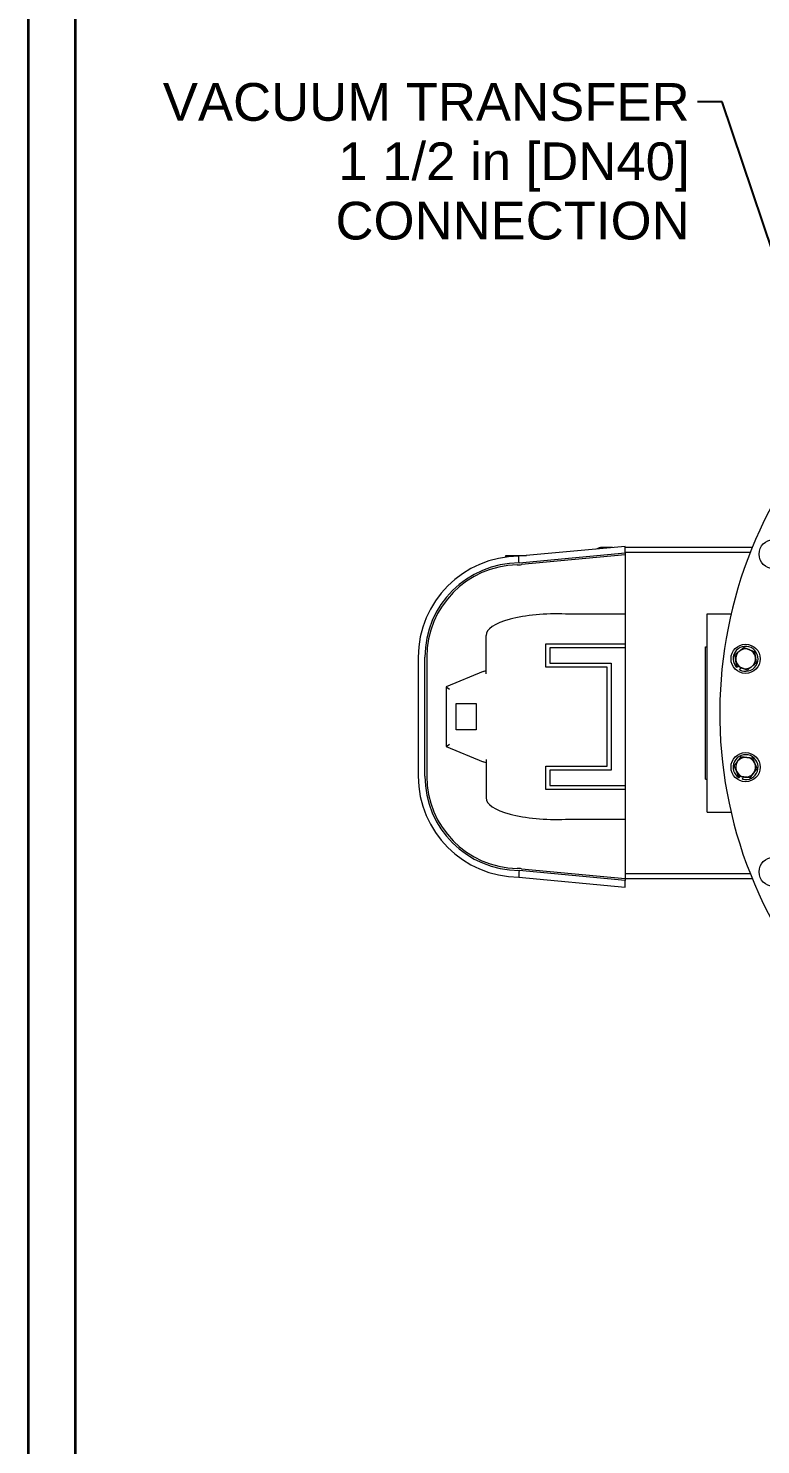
# Model space of a CAD drawing. Header units: inches. Extents: x 12 to 318, y 5 to 204.
# Drawn here: x 11.9 to 39.5, y 121.9 to 175.4 of the extents above; entities that cross this region are included whole.
import ezdxf

# ---------------------------------------------------------------- set-up
doc = ezdxf.new("R2010")
doc.units = ezdxf.units.IN
doc.header["$LTSCALE"] = 9.5
doc.header["$MEASUREMENT"] = 0
doc.layers.get('0').update_dxf_attribs({"lineweight": 25})
for name, color, linetype, lineweight in [('Border', 7, 'Continuous', 35), ('Symbol (ANSI)', 7, 'Continuous', 25), ('Visible', 7, 'Continuous', 18)]:
    doc.layers.add(name, color=color, linetype=linetype, lineweight=lineweight)
doc.styles.add('MEMCOR Medium', font='arial.ttf')
doc.dimstyles.new('Default (ANSI)$7', dxfattribs={"dimscale": 9.5, "dimtxt": 0.15, "dimasz": 0.098425, "dimexe": 0.125, "dimexo": 0.0625, "dimgap": 0.031496, "dimtad": 0, "dimtih": 1, "dimtoh": 1, "dimdec": 4, "dimrnd": 1e-08, "dimzin": 3, "dimdsep": 46, "dimlunit": 5, "dimtxsty": 'MEMCOR Medium', "dimcen": 0.09, "dimdle": 0.393701, "dimclrd": 256, "dimclre": 256, "dimclrt": 256, "dimadec": 0, "dimazin": 1, "dimtfac": 0.8, "dimtofl": 0, "dimtmove": 0, "dimatfit": 3, "dimfxl": 1, "dimfrac": 1, "dimtolj": 1, "dimtzin": 4, "dimlwd": -1, "dimlwe": -1, "dimarcsym": 0})

# ---------------------------------------------------------------- blocks, each defined once
blk = doc.blocks.new('Borders 22x34_D')
at = {"layer": 'Border'}
for p, q in [((1.25, 21.5), (1.25, 0.5)), ((1.4375, 0.5), (1.4375, 21.3125))]:
    blk.add_line(p, q, dxfattribs=at)

msp = doc.modelspace()

# ---------------------------------------------------------------- linework, layer by layer
at = {"layer": 'Visible'}
for p, q in [((34.43209, 155.858347), (30.403696, 155.480685)), ((33.945333, 155.812714), (33.543455, 155.812714)), ((34.43209, 155.607251), (34.43209, 155.858347)), ((39.22792, 155.812714), (34.43209, 155.812714)), ((29.918455, 155.508138), (30.696523, 155.508138)), ((29.918455, 155.447755), (29.918455, 155.508138)), ((30.415683, 155.230713), (34.43209, 155.607251)), ((34.43209, 155.535538), (30.50641, 155.167505)), ((39.15264, 155.625214), (34.43209, 155.625214)), ((34.43209, 155.607251), (34.43209, 155.535538)), ((34.43209, 155.535538), (34.43209, 153.40122)), ((34.43209, 153.296707), (32.173648, 153.296707)), ((34.43209, 153.40122), (34.43209, 153.296707)), ((34.43209, 153.296707), (34.43209, 152.171717)), ((37.527311, 145.810271), (37.527311, 153.310271)), ((37.527311, 153.310271), (38.430792, 153.310271)), ((29.168455, 151.036291), (29.168455, 152.484231)), ((31.43209, 151.296717), (31.43209, 152.171717)), ((31.43209, 152.171717), (34.43209, 152.171717)), ((31.579169, 152.024638), (31.579169, 151.443796)), ((34.43209, 152.024638), (31.579169, 152.024638)), ((34.43209, 152.171717), (34.43209, 152.024638)), ((34.43209, 152.024638), (34.43209, 146.818728)), ((37.467311, 147.060271), (37.467311, 152.060271)), ((37.467311, 152.060271), (37.527311, 152.060271)), ((26.609424, 151.671683), (26.609424, 147.171683)), ((26.859424, 147.171683), (26.859424, 151.671683)), ((26.930825, 151.671683), (26.930825, 147.171683)), ((29.055825, 151.124778), (27.668455, 150.546707)), ((29.055825, 151.124778), (29.168455, 151.171707)), ((33.74459, 151.296717), (31.43209, 151.296717)), ((31.579169, 151.443796), (33.891669, 151.443796)), ((33.74459, 147.54665), (33.74459, 151.296717)), ((33.891669, 151.443796), (33.891669, 147.399571)), ((38.6744, 151.32503), (38.639027, 151.278856)), ((38.74667, 151.19639), (38.805074, 151.272625)), ((27.668455, 150.546707), (27.668455, 148.296707)), ((27.668455, 150.546707), (27.793455, 150.463374)), ((28.043455, 149.921707), (28.793455, 149.921707)), ((28.043455, 148.921707), (28.043455, 149.921707)), ((28.793455, 149.921707), (28.793455, 148.921707)), ((28.793455, 148.921707), (28.043455, 148.921707)), ((27.668455, 148.296707), (27.793455, 148.380041)), ((27.668455, 148.296707), (29.055825, 147.718637)), ((29.168455, 147.807124), (29.168455, 146.359183)), ((29.168455, 147.671707), (29.055825, 147.718637)), ((31.43209, 147.54665), (33.74459, 147.54665)), ((31.43209, 146.67165), (31.43209, 147.54665)), ((31.579169, 147.399571), (31.579169, 146.818728)), ((33.891669, 147.399571), (31.579169, 147.399571)), ((34.43209, 146.67165), (31.43209, 146.67165)), ((31.579169, 146.818728), (34.43209, 146.818728)), ((34.43209, 146.818728), (34.43209, 146.67165)), ((34.43209, 146.67165), (34.43209, 145.546707)), ((37.467311, 147.060271), (37.527311, 147.060271)), ((38.757907, 147.161215), (38.735689, 147.107459)), ((38.861009, 147.055663), (38.897692, 147.144417)), ((37.527311, 145.810271), (38.430792, 145.810271)), ((32.173648, 145.546707), (34.43209, 145.546707)), ((34.43209, 145.546707), (34.43209, 145.442147)), ((34.43209, 145.442147), (34.43209, 143.307829)), ((34.43209, 143.236116), (30.415683, 143.612654)), ((30.50641, 143.675861), (34.43209, 143.307829)), ((34.43209, 143.495329), (39.15264, 143.495329)), ((30.403696, 143.362681), (34.43209, 142.985019)), ((34.43209, 143.307829), (34.43209, 143.236116)), ((34.43209, 143.307829), (39.22792, 143.307829)), ((34.43209, 142.985019), (34.43209, 143.236116))]:
    msp.add_line(p, q, dxfattribs=at)
for centre in [(40.03645, 155.563618), (38.976519, 151.607901), (38.976519, 147.512642), (40.03645, 143.556925)]:
    msp.add_circle(centre, 0.551181, dxfattribs=at)
for centre, radius, start, end in [((54.529811, 149.560271), 16.53, 125.9630438, 302.8312783), ((33.543455, 155.437714), 0.375, 90, 121.76979), ((30.418455, 151.671683), 3.809031, 90.2220087, 180), ((30.418455, 151.671683), 3.559031, 90.0446341, 180), ((30.418455, 151.671683), 3.48763, 91.1270203, 180), ((30.308061, 157.283228), 2.125, 271.1270203, 275.355825), ((38.976519, 151.607901), 0.471351, 240.8144894, 224.2738604), ((38.976519, 151.607901), 0.375, 128.1474633, 188.1474633), ((38.976519, 151.607901), 0.375, 188.1474633, 248.1474633), ((38.976519, 151.607901), 0.375, 68.1474633, 128.1474633), ((38.976519, 151.607901), 0.375, 8.1474633, 68.1474633), ((38.976519, 151.607901), 0.375, 308.1474633, 8.1474633), ((38.976519, 151.607901), 0.375, 248.1474633, 308.1474633), ((38.976519, 147.512642), 0.471351, 255.8144894, 239.2738604), ((38.976519, 147.512642), 0.375, 143.1474633, 203.1474633), ((38.976519, 147.512642), 0.375, 83.1474633, 143.1474633), ((38.976519, 147.512642), 0.375, 23.1474633, 83.1474633), ((38.976519, 147.512642), 0.375, 203.1474633, 263.1474633), ((38.976519, 147.512642), 0.375, 263.1474633, 323.1474633), ((38.976519, 147.512642), 0.375, 323.1474633, 23.1474633), ((30.418455, 147.171683), 3.809031, 180, 269.7779913), ((30.418455, 147.171683), 3.559031, 180, 269.9553659), ((30.418455, 147.171683), 3.48763, 180, 268.8729797), ((30.308061, 141.560139), 2.125, 84.644175, 88.8729797)]:
    msp.add_arc(centre, radius, start, end, dxfattribs=at)
for centre, start_param, end_param in [((31.800272, 152.484231), 1.42844633, 3.141592654), ((31.800272, 146.359183), 3.141592654, 4.854738977)]:
    msp.add_ellipse(centre, major_axis=(2.631817, 0), ratio=0.311867359, start_param=start_param, end_param=end_param, dxfattribs=at)
for points in [[(30.415683, 155.230713), (30.411754, 155.314012), (30.407753, 155.397396), (30.403696, 155.480685)], [(30.415683, 143.612654), (30.411754, 143.529355), (30.407753, 143.445971), (30.403696, 143.362681)]]:
    msp.add_open_spline(points, degree=3, dxfattribs=at)
for points in [[(38.744886, 151.90281), (38.823907, 151.964876), (38.915152, 152.036543)], [(38.915152, 152.036543), (39.022841, 151.993356), (39.116101, 151.955955)], [(38.574621, 151.769077), (38.665866, 151.840744), (38.744886, 151.90281)], [(38.605304, 151.554756), (38.591064, 151.654222), (38.574621, 151.769077)], [(38.635988, 151.340435), (38.619545, 151.455289), (38.605304, 151.554756)], [(39.116101, 151.955955), (39.209362, 151.918555), (39.317051, 151.875368)], [(39.317051, 151.875368), (39.333494, 151.760513), (39.347734, 151.661047)], [(39.347734, 151.661047), (39.361975, 151.56158), (39.378418, 151.446726)], [(38.836937, 151.259847), (38.743676, 151.297248), (38.635988, 151.340435)], [(39.037886, 151.179259), (38.930198, 151.222446), (38.836937, 151.259847)], [(39.208152, 151.312992), (39.129132, 151.250926), (39.037886, 151.179259)], [(39.378418, 151.446726), (39.287173, 151.375058), (39.208152, 151.312992)], [(38.5466, 147.564306), (38.616187, 147.657148), (38.676451, 147.737551)], [(38.676451, 147.737551), (38.736715, 147.817954), (38.806302, 147.910795)], [(38.806302, 147.910795), (38.921499, 147.896952), (39.021262, 147.884963)], [(39.021262, 147.884963), (39.121025, 147.872974), (39.236222, 147.859131)], [(39.236222, 147.859131), (39.281831, 147.752446), (39.32133, 147.660054)], [(38.631708, 147.36523), (38.592209, 147.457622), (38.5466, 147.564306)], [(38.716817, 147.166153), (38.671207, 147.272838), (38.631708, 147.36523)], [(39.276587, 147.287733), (39.216323, 147.20733), (39.146736, 147.114488)], [(39.406439, 147.460977), (39.336852, 147.368136), (39.276587, 147.287733)], [(39.32133, 147.660054), (39.360829, 147.567662), (39.406439, 147.460977)], [(38.931776, 147.140321), (38.832013, 147.152309), (38.716817, 147.166153)], [(39.146736, 147.114488), (39.03154, 147.128332), (38.931776, 147.140321)]]:
    msp.add_rational_spline(points, [1, 1.0379548493, 1], degree=2, dxfattribs=at)

# ---------------------------------------------------------------- block references
at = {"xscale": 9.5, "yscale": 9.5, "zscale": 9.5}
msp.add_blockref('Borders 22x34_D', (0, 0), dxfattribs=at)

# ---------------------------------------------------------------- texts
at = {"layer": 'Symbol (ANSI)', "insert": (36.861973, 173.364428), "char_height": 1.42500005, "width": 19.9141585, "attachment_point": 3, "line_spacing_factor": 0.944221, "style": 'MEMCOR Medium'}
msp.add_mtext('\\fArial|b0|i0;VACUUM TRANSFER\\P\\fArial|b0|i0;1 1/2 in [DN40]\\P\\fArial|b0|i0;CONNECTION', dxfattribs=at)

# ---------------------------------------------------------------- leaders
at = {"layer": 'Symbol (ANSI)', "annotation_type": 0, "has_hookline": 1, "hookline_direction": 1, "text_width": 19.874182}
msp.add_leader([(45.529811, 150.495271), (38.096225, 172.651928), (37.161186, 172.651928)], dimstyle='Default (ANSI)$7', override={"dimtad": 0}, dxfattribs=at)

doc.saveas('drawing.dxf')
